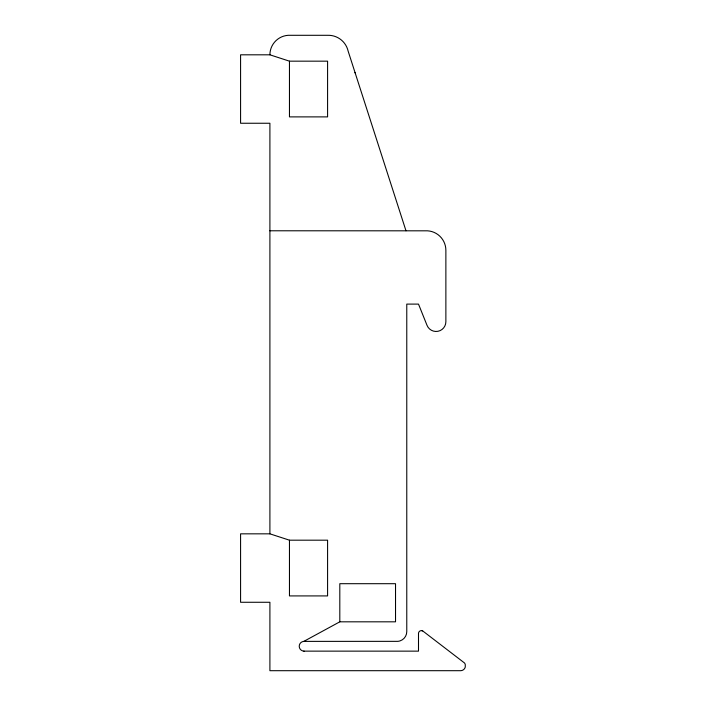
<?xml version="1.0" encoding="UTF-8"?>
<svg xmlns="http://www.w3.org/2000/svg" width="706" height="706" viewBox="0 0 706 706"><rect width="100%" height="100%" fill="white"/><g stroke="black" fill="none" stroke-linecap="round" stroke-linejoin="round"><path stroke-width="1.06" d="M339.807 621.818L339.807 583.694L395.528 583.694L395.528 621.818L339.807 621.818L303.809 641.383A4.889 4.889 0 0 0 299.229 646.414A4.889 4.889 0 0 0 304.118 651.144M289.46 61.166L289.46 116.887L327.584 116.887L327.584 61.166L289.46 61.166L269.904 54.812L240.578 54.812L240.578 123.25L269.904 123.25L269.904 533.833L289.46 540.187L327.584 540.187L327.584 595.917L289.46 595.917L289.46 540.187M269.904 230.783L427.545 230.818A19.556 19.556 0 0 1 445.874 250.33L445.874 321.698A9.778 9.778 0 0 1 427.006 325.298L418.499 304.101L406.771 304.101L406.771 631.596A9.778 9.778 0 0 1 400.011 640.898A9.743 9.743 0 0 1 397.602 641.348L303.809 641.383M269.904 533.833L240.578 533.833L240.578 602.271L269.904 602.271L269.904 670.7L460.841 670.691A4.863 4.863 0 0 0 465.272 667.029L465.272 664.593A4.863 4.863 0 0 0 464.486 662.969L422.682 630.899A2.912 2.912 0 0 0 421.606 630.626M303.809 651.135L418.499 651.144L418.499 633.556A2.939 2.939 0 0 1 419.055 631.826A2.912 2.912 0 0 1 420.873 630.679A2.939 2.939 0 0 1 422.682 630.899M355.003 72.444L355.189 73.009M405.985 230.783L348.137 51.123A20.306 20.306 0 0 0 327.584 35.3L288.224 35.3A19.556 19.556 0 0 0 269.904 54.812"/></g></svg>
